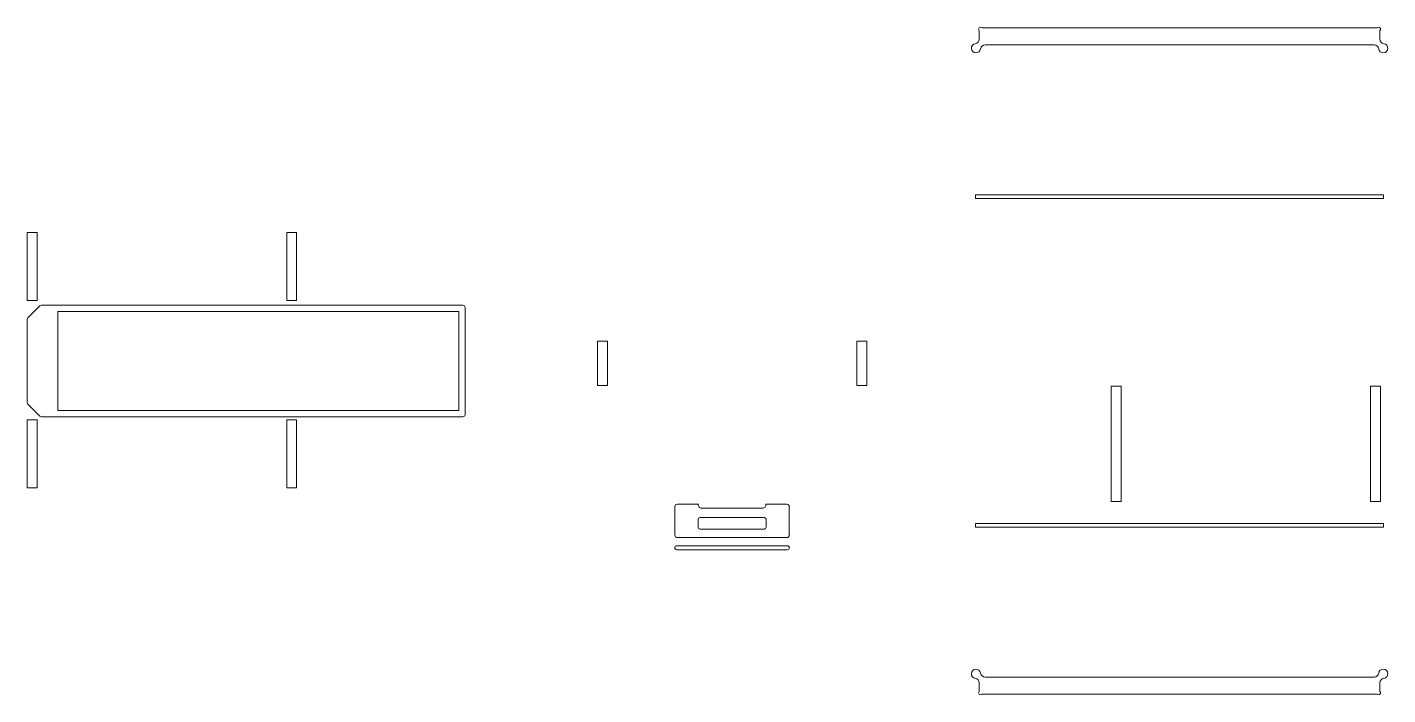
# Paper-space layout 'pocket10mm' of a CAD drawing. Header units: millimetres. Extents: x 16 to 2392, y 26 to 1191.
import ezdxf

# ---------------------------------------------------------------- set-up
doc = ezdxf.new("R2010")
doc.units = ezdxf.units.MM

psp = doc.layouts.new('pocket10mm')

# ---------------------------------------------------------------- linework, layer by layer
at = {"color": 7, "linetype": 'Continuous', "lineweight": 15}
for p, q in [((2374.2, 1190), (1683.5, 1190)), ((1678.8, 1185.3), (1678.8, 1170.1)), ((2378.8, 1170.1), (2378.8, 1185.3)), ((1689, 1160), (2368.7, 1160)), ((2385.2, 898.2), (1672.5, 898.2)), ((1672.5, 898.2), (1672.5, 892)), ((1672.5, 892), (2385.2, 892)), ((2385.2, 892), (2385.2, 898.2)), ((16.1, 832.8), (16.1, 714.1)), ((33.5, 832.8), (16.1, 832.8)), ((33.5, 714.1), (33.5, 832.8)), ((486.7, 832.8), (469.3, 832.8)), ((469.3, 832.8), (469.3, 714.1)), ((486.7, 714.1), (486.7, 832.8)), ((16.1, 714.1), (33.5, 714.1)), ((469.3, 714.1), (486.7, 714.1)), ((38.2, 704.5), (17.3, 683.5)), ((776.8, 705.7), (41.1, 705.7)), ((69.8, 695), (69.8, 521.7)), ((769.8, 695), (69.8, 695)), ((769.8, 521.7), (769.8, 695)), ((780.8, 515), (780.8, 701.7)), ((16.1, 680.7), (16.1, 536)), ((1029.4, 642.8), (1011.9, 642.8)), ((1011.9, 642.8), (1011.9, 565.5)), ((1029.4, 565.5), (1029.4, 642.8)), ((1482.6, 642.8), (1465.1, 642.8)), ((1465.1, 642.8), (1465.1, 565.5)), ((1482.6, 565.5), (1482.6, 642.8)), ((1011.9, 565.5), (1029.4, 565.5)), ((1465.1, 565.5), (1482.6, 565.5)), ((1926.6, 564.6), (1909.2, 564.6)), ((1909.2, 564.6), (1909.2, 363.2)), ((1926.6, 363.2), (1926.6, 564.6)), ((2362.4, 564.6), (2362.4, 363.2)), ((2379.8, 564.6), (2362.4, 564.6)), ((2379.8, 363.2), (2379.8, 564.6)), ((17.3, 533.1), (38.2, 512.2)), ((33.5, 505.7), (16.1, 505.7)), ((16.1, 505.7), (16.1, 387)), ((33.5, 387), (33.5, 505.7)), ((41.1, 511), (776.8, 511)), ((69.8, 521.7), (769.8, 521.7)), ((469.3, 505.7), (469.3, 387)), ((486.7, 505.7), (469.3, 505.7)), ((486.7, 387), (486.7, 505.7)), ((16.1, 387), (33.5, 387)), ((469.3, 387), (486.7, 387)), ((1188.3, 358.3), (1151.9, 358.3)), ((1342.6, 358.3), (1306.2, 358.3)), ((1909.2, 363.2), (1926.6, 363.2)), ((2362.4, 363.2), (2379.8, 363.2)), ((1147.2, 353.7), (1147.2, 304.7)), ((1303.7, 335), (1190.7, 335)), ((1300.2, 351.3), (1194.2, 351.3)), ((1347.2, 304.7), (1347.2, 353.7)), ((1187.7, 332), (1187.7, 318)), ((1190.7, 315), (1303.7, 315)), ((1306.7, 318), (1306.7, 332)), ((2385.2, 324.7), (1672.5, 324.7)), ((1672.5, 324.7), (1672.5, 318.5)), ((1672.5, 318.5), (2385.2, 318.5)), ((2385.2, 318.5), (2385.2, 324.7)), ((1344, 285.8), (1150.5, 285.8)), ((1151.9, 300), (1342.6, 300)), ((1147.2, 282.5), (1147.2, 282.2)), ((1150.5, 278.9), (1344, 278.9)), ((1347.2, 282.2), (1347.2, 282.5)), ((2368.7, 56.7), (1689, 56.7)), ((1678.8, 46.5), (1678.8, 31.3)), ((1683.5, 26.7), (2374.2, 26.7)), ((2378.8, 31.3), (2378.8, 46.5))]:
    psp.add_line(p, q, dxfattribs=at)
for centre, radius, start, end in [((1681.1, 1187.7), 3.28, 45, 225), ((2376.5, 1187.7), 3.28, 315, 135), ((1670.8, 1170.1), 8, 278.4211, 0), ((2386.8, 1170.1), 8, 180, 261.5789), ((1673.2, 1154.3), 8, 98.4211, 351.5789), ((1689, 1152), 8, 90, 171.5789), ((2368.7, 1152), 8, 8.4211, 90), ((2384.5, 1154.3), 8, 188.4211, 81.5789), ((41.1, 701.7), 4, 90, 135), ((776.8, 701.7), 4, 0, 90), ((20.1, 680.7), 4, 135, 180), ((20.1, 536), 4, 180, 225), ((41.1, 515), 4, 225, 270), ((776.8, 515), 4, 270, 0), ((1151.9, 353.7), 4.68, 90, 180), ((1194.2, 357.3), 6, 170.4059, 270), ((1300.2, 357.3), 6, 270, 9.5941), ((1342.6, 353.7), 4.67, 0, 90), ((1190.7, 332), 3, 90, 180), ((1303.7, 332), 3, 0, 90), ((1190.7, 318), 3, 180, 270), ((1303.7, 318), 3, 270, 0), ((1151.9, 304.7), 4.67, 180, 270), ((1150.5, 282.5), 3.27, 90, 180), ((1342.6, 304.7), 4.68, 270, 0), ((1344, 282.5), 3.28, 0, 90), ((1150.5, 282.2), 3.28, 180, 270), ((1344, 282.2), 3.28, 270, 0), ((1673.2, 62.3), 8, 8.4211, 261.5789), ((1670.8, 46.5), 8, 0, 81.5789), ((1689, 64.7), 8, 188.4211, 270), ((2368.7, 64.7), 8, 270, 351.5789), ((2384.5, 62.3), 8, 278.4211, 171.5789), ((2386.8, 46.5), 8, 98.4211, 180), ((1681.1, 29), 3.28, 135, 315), ((2376.5, 29), 3.27, 225, 45)]:
    psp.add_arc(centre, radius, start, end, dxfattribs=at)

doc.saveas('drawing.dxf')
